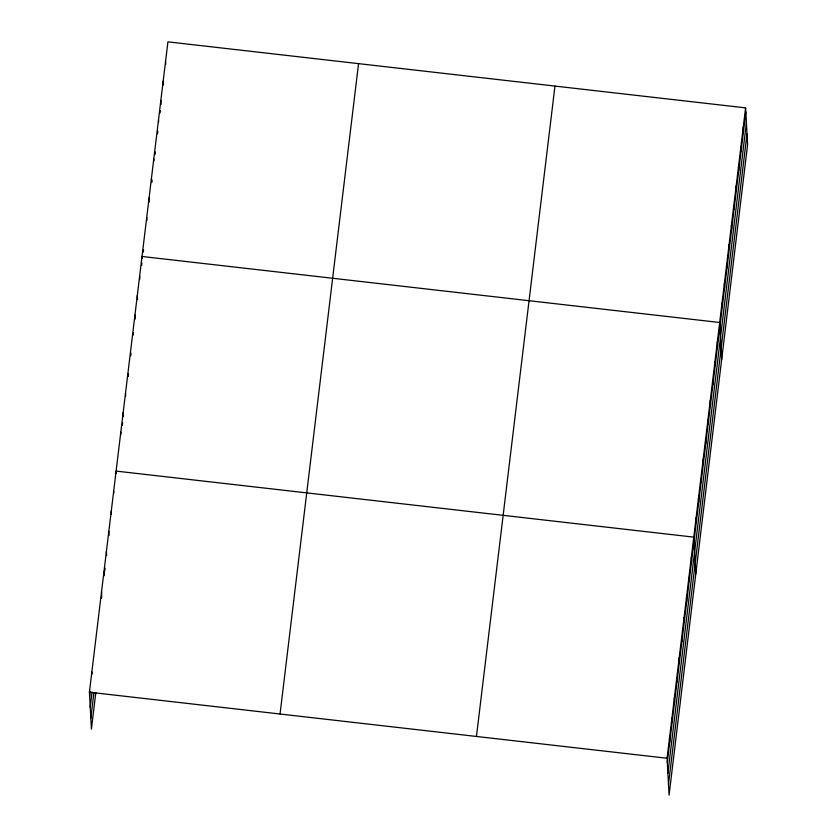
<?xml version="1.0" encoding="UTF-8"?>
<svg xmlns="http://www.w3.org/2000/svg" width="837" height="837" viewBox="0 0 837 837"><rect width="100%" height="100%" fill="white"/><g stroke="black" fill="none" stroke-linecap="round" stroke-linejoin="round"><path stroke-width="1.26" d="M95.805 692.691L91.411 729.132L89.413 692.22L167.923 41.85L745.589 107.868L747.587 144.78L669.077 795.15L667.079 758.249L745.589 107.868M89.632 696.332L90.239 691.31M101.465 598.329L101.769 595.818M104.803 570.688L105.106 568.177M122.359 425.206L122.652 422.769M128.249 376.43L128.542 373.993M130.75 355.694L131.043 353.256M133.25 334.967L133.543 332.53M141.641 265.455L141.934 263.017M143.263 252.042L143.556 249.604M151.947 180.101L151.654 182.539L151.434 178.427M155.044 154.489L155.337 152.052M157.544 133.753L157.837 131.315M160.045 113.026L160.338 110.589M90.218 707.15L92.039 692.073M90.825 718.303L93.859 693.172M280.039 714.013L358.55 63.633M476.452 736.455L554.962 86.085M667.309 762.35L745.819 111.98M667.895 773.179L746.405 122.798M668.491 784.332L747.002 133.951M89.413 692.22L667.079 758.249M743.235 127.381L743.455 131.493M740.881 146.893L741.101 151.005M738.527 166.406L738.747 170.518M736.173 185.919L736.393 190.02M733.819 205.431L734.039 209.532M731.465 224.944L731.684 229.045M729.1 244.456L729.33 248.558M726.746 263.958L726.976 268.07M724.392 283.471L724.612 287.583M722.038 302.984L722.258 307.095M721.682 359.397L719.684 322.496L142.008 256.478L142.123 258.528M717.33 342.009L717.55 346.11M714.976 361.521L715.196 365.623M712.622 381.034L712.842 385.135M710.268 400.546L710.487 404.648M707.903 420.048L708.133 424.16M705.549 439.561L705.779 443.673M703.195 459.074L703.415 463.185M700.841 478.586L701.061 482.698M698.487 498.099L698.707 502.2M696.133 517.611L696.353 521.713M695.777 574.025L693.779 537.124L116.102 471.095L116.217 473.146M691.352 557.222L691.571 561.334M688.924 577.321L689.144 581.433M686.497 597.43L686.717 601.531M684.07 617.528L684.289 621.64M681.642 637.637L681.862 641.738M679.215 657.736L679.435 661.837M676.788 677.834L677.007 681.946M674.36 697.943L674.58 702.044M671.933 718.041L672.163 722.153M669.506 738.15L669.736 742.252M165.559 61.363L165.726 64.439M163.205 80.875L163.435 84.976M160.85 100.388L161.081 104.489M158.496 119.89L158.611 121.951M153.788 158.915L153.903 160.966M149.08 197.94L149.3 202.041M146.726 217.453L146.883 220.529M139.653 275.98L139.821 279.066M137.299 295.492L137.519 299.604M134.945 315.005L135.165 319.117M127.883 373.543L128.051 376.619M125.519 393.055L125.686 396.131M123.165 412.568L123.395 416.669M120.81 432.07L120.926 434.131M113.675 491.204L113.79 493.255M111.248 511.302L111.415 514.378M108.82 531.401L109.04 535.513M106.393 551.51L106.623 555.611M103.966 571.608L104.196 575.72M101.539 591.717L101.706 594.793M91.84 672.121L91.944 674.172"/></g></svg>
